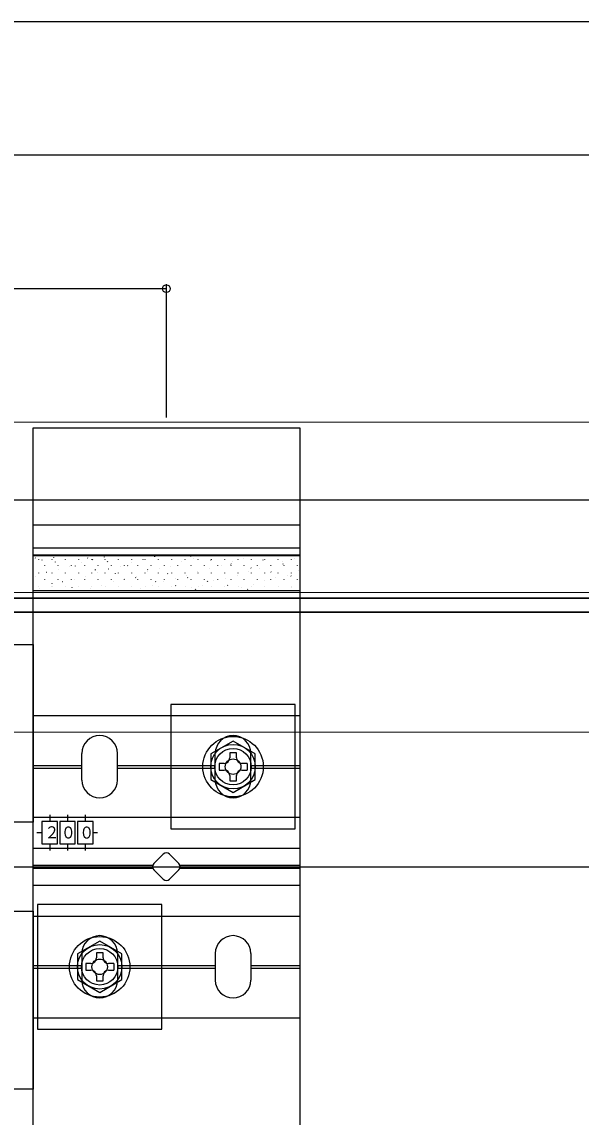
# Model space of a CAD drawing. Units: millimetres, scale not verified. Extents: x -875 to 875, y -1300 to 1294.
# Drawn here: x 317 to 442.8, y 67.5 to 313.8 of the extents above; entities that cross this region are included whole.
import ezdxf
from ezdxf.enums import TextEntityAlignment as Align

# ---------------------------------------------------------------- set-up
doc = ezdxf.new("R2010")
doc.units = ezdxf.units.MM
doc.header["$LTSCALE"] = 8
doc.layers.add('0-4_YKK_12', color=2, linetype='Continuous', lineweight=18)
for name, color, linetype in [('0-5_YKK_13', 4, 'Continuous'), ('0-7_YKK_D', 6, 'Continuous'), ('0-9_YSS_K', 3, 'Continuous')]:
    doc.layers.add(name, color=color, linetype=linetype)
doc.styles.add('ＭＳ ゴシック', font='')
doc.styles.get('ＭＳ ゴシック').set_extended_font_data('MS Gothic')

msp = doc.modelspace()

# ---------------------------------------------------------------- linework, layer by layer
at = {"layer": '0-4_YKK_12'}
for p, q in [((674.5, 223.849), (-135.5, 223.849)), ((284.5, 185.549), (644.5, 185.549)), ((284.5, 184.349), (644.5, 184.349)), ((284.5, 181.049), (644.5, 181.049)), ((284.5, 154.149), (644.5, 154.149))]:
    msp.add_line(p, q, dxfattribs=at)
at = {"layer": '0-5_YKK_13'}
for p, q in [((319.5, 200.749), (379.5, 200.749)), ((319.5, 195.553), (379.5, 195.553)), ((319.5, 194.025), (379.5, 194.025)), ((319.5, 185.864), (319.5, 194.025)), ((319.5, 193.838), (379.5, 193.838)), ((320.075, 193.232), (320.02, 193.315)), ((320.799, 192.94), (320.799, 192.99)), ((321.583, 192.831), (321.579, 192.841)), ((323.789, 192.94), (323.789, 192.99)), ((324.212, 193.43), (324.208, 193.439)), ((324.579, 192.348), (324.523, 192.431)), ((326.779, 192.94), (326.779, 192.99)), ((329.769, 192.94), (329.769, 192.99)), ((330.307, 192.262), (330.304, 192.271)), ((331.805, 193.268), (331.75, 193.351)), ((332.759, 192.94), (332.759, 192.99)), ((332.919, 192.908), (332.916, 192.917)), ((335.548, 193.507), (335.545, 193.516)), ((335.749, 192.94), (335.749, 192.99)), ((336.308, 192.384), (336.253, 192.467)), ((338.739, 192.94), (338.739, 192.99)), ((341.644, 192.338), (341.641, 192.348)), ((341.729, 192.94), (341.729, 192.99)), ((344.256, 192.984), (344.253, 192.994)), ((344.719, 192.94), (344.719, 192.99)), ((346.885, 193.583), (346.882, 193.593)), ((347.709, 192.94), (347.709, 192.99)), ((350.699, 192.94), (350.699, 192.99)), ((352.981, 192.415), (352.977, 192.424)), ((353.689, 192.94), (353.689, 192.99)), ((355.06, 193.649), (355.005, 193.732)), ((355.593, 193.061), (355.589, 193.07)), ((356.679, 192.94), (356.679, 192.99)), ((358.222, 193.66), (358.218, 193.669)), ((359.563, 192.764), (359.508, 192.848)), ((359.669, 192.94), (359.669, 192.99)), ((362.659, 192.94), (362.659, 192.99)), ((364.317, 192.492), (364.314, 192.501)), ((365.649, 192.94), (365.649, 192.99)), ((366.79, 193.685), (366.734, 193.768)), ((366.929, 193.138), (366.926, 193.147)), ((368.639, 192.94), (368.639, 192.99)), ((369.558, 193.737), (369.555, 193.746)), ((371.293, 192.8), (371.238, 192.883)), ((371.629, 192.94), (371.629, 192.99)), ((374.619, 192.94), (374.619, 192.99)), ((375.654, 192.568), (375.651, 192.578)), ((377.609, 192.94), (377.609, 192.99)), ((378.266, 193.214), (378.263, 193.224)), ((320.799, 189.9), (320.799, 189.95)), ((322.174, 191.515), (322.174, 191.565)), ((322.571, 190.041), (322.567, 190.05)), ((323.789, 189.9), (323.789, 189.95)), ((325.164, 191.515), (325.164, 191.565)), ((325.183, 190.687), (325.18, 190.696)), ((326.779, 189.9), (326.779, 189.95)), ((327.812, 191.286), (327.809, 191.295)), ((328.154, 191.515), (328.154, 191.565)), ((329.082, 191.463), (329.027, 191.547)), ((329.769, 189.9), (329.769, 189.95)), ((331.144, 191.515), (331.144, 191.565)), ((332.759, 189.9), (332.759, 189.95)), ((333.585, 190.579), (333.53, 190.662)), ((333.907, 190.118), (333.904, 190.127)), ((334.134, 191.515), (334.134, 191.565)), ((335.749, 189.9), (335.749, 189.95)), ((336.52, 190.764), (336.516, 190.773)), ((337.124, 191.515), (337.124, 191.565)), ((338.088, 189.694), (338.033, 189.778)), ((338.739, 189.9), (338.739, 189.95)), ((339.149, 191.362), (339.145, 191.372)), ((340.114, 191.515), (340.114, 191.565)), ((340.811, 191.499), (340.756, 191.583)), ((341.729, 189.9), (341.729, 189.95)), ((343.104, 191.515), (343.104, 191.565)), ((344.719, 189.9), (344.719, 189.95)), ((345.244, 190.194), (345.241, 190.204)), ((345.315, 190.615), (345.259, 190.698)), ((346.094, 191.515), (346.094, 191.565)), ((347.709, 189.9), (347.709, 189.95)), ((347.856, 190.84), (347.853, 190.85)), ((349.084, 191.515), (349.084, 191.565)), ((349.818, 189.73), (349.763, 189.814)), ((350.485, 191.439), (350.482, 191.448)), ((350.699, 189.9), (350.699, 189.95)), ((352.074, 191.515), (352.074, 191.565)), ((353.689, 189.9), (353.689, 189.95)), ((355.064, 191.515), (355.064, 191.565)), ((356.581, 190.271), (356.577, 190.28)), ((356.679, 189.9), (356.679, 189.95)), ((358.054, 191.515), (358.054, 191.565)), ((359.193, 190.917), (359.19, 190.926)), ((359.669, 189.9), (359.669, 189.95)), ((361.044, 191.515), (361.044, 191.565)), ((361.822, 191.516), (361.819, 191.525)), ((362.659, 189.9), (362.659, 189.95)), ((364.066, 191.88), (364.011, 191.963)), ((364.034, 191.515), (364.034, 191.565)), ((365.649, 189.9), (365.649, 189.95)), ((367.024, 191.515), (367.024, 191.565)), ((367.917, 190.347), (367.914, 190.357)), ((368.57, 190.995), (368.514, 191.079)), ((368.639, 189.9), (368.639, 189.95)), ((370.014, 191.515), (370.014, 191.565)), ((370.53, 190.993), (370.526, 191.003)), ((371.629, 189.9), (371.629, 189.95)), ((373.004, 191.515), (373.004, 191.565)), ((373.073, 190.111), (373.018, 190.194)), ((373.159, 191.592), (373.155, 191.602)), ((374.619, 189.9), (374.619, 189.95)), ((375.796, 191.916), (375.741, 191.999)), ((375.994, 191.515), (375.994, 191.565)), ((377.609, 189.9), (377.609, 189.95)), ((378.984, 191.515), (378.984, 191.565)), ((379.254, 190.424), (379.251, 190.434)), ((320.075, 189.065), (320.072, 189.074)), ((322.174, 188.475), (322.174, 188.525)), ((323.84, 187.545), (323.784, 187.628)), ((325.164, 188.475), (325.164, 188.525)), ((326.171, 187.897), (326.168, 187.906)), ((328.154, 188.475), (328.154, 188.525)), ((328.783, 188.543), (328.78, 188.552)), ((331.144, 188.475), (331.144, 188.525)), ((331.412, 189.142), (331.409, 189.151)), ((334.134, 188.475), (334.134, 188.525)), ((337.124, 188.475), (337.124, 188.525)), ((337.508, 187.973), (337.504, 187.983)), ((340.114, 188.475), (340.114, 188.525)), ((340.12, 188.619), (340.117, 188.629)), ((342.591, 188.81), (342.536, 188.893)), ((342.749, 189.218), (342.745, 189.228)), ((343.104, 188.475), (343.104, 188.525)), ((346.094, 188.475), (346.094, 188.525)), ((347.095, 187.925), (347.039, 188.009)), ((348.844, 188.05), (348.841, 188.059)), ((349.084, 188.475), (349.084, 188.525)), ((351.457, 188.696), (351.453, 188.705)), ((352.074, 188.475), (352.074, 188.525)), ((354.085, 189.295), (354.082, 189.304)), ((354.321, 188.846), (354.266, 188.929)), ((355.064, 188.475), (355.064, 188.525)), ((358.054, 188.475), (358.054, 188.525)), ((358.824, 187.961), (358.769, 188.045)), ((360.181, 188.127), (360.178, 188.136)), ((361.044, 188.475), (361.044, 188.525)), ((362.793, 188.773), (362.79, 188.782)), ((364.034, 188.475), (364.034, 188.525)), ((365.422, 189.372), (365.419, 189.381)), ((367.024, 188.475), (367.024, 188.525)), ((369.022, 187.227), (369.019, 187.237)), ((370.014, 188.475), (370.014, 188.525)), ((371.518, 188.203), (371.514, 188.213)), ((373.004, 188.475), (373.004, 188.525)), ((374.13, 188.849), (374.127, 188.859)), ((375.994, 188.475), (375.994, 188.525)), ((376.759, 189.448), (376.755, 189.458)), ((377.576, 189.226), (377.521, 189.31)), ((378.984, 188.475), (378.984, 188.525)), ((320.799, 186.86), (320.799, 186.91)), ((321.047, 186.322), (321.043, 186.331)), ((323.676, 186.921), (323.672, 186.93)), ((323.789, 186.86), (323.789, 186.91)), ((326.779, 186.86), (326.779, 186.91)), ((328.343, 186.661), (328.288, 186.744)), ((329.769, 186.86), (329.769, 186.91)), ((332.383, 186.398), (332.38, 186.408)), ((332.759, 186.86), (332.759, 186.91)), ((335.012, 186.997), (335.009, 187.007)), ((335.749, 186.86), (335.749, 186.91)), ((338.739, 186.86), (338.739, 186.91)), ((341.729, 186.86), (341.729, 186.91)), ((343.72, 186.475), (343.717, 186.485)), ((344.719, 186.86), (344.719, 186.91)), ((346.349, 187.074), (346.346, 187.083)), ((347.709, 186.86), (347.709, 186.91)), ((350.699, 186.86), (350.699, 186.91)), ((351.598, 187.041), (351.543, 187.124)), ((352.445, 185.906), (352.441, 185.915)), ((353.689, 186.86), (353.689, 186.91)), ((355.057, 186.552), (355.053, 186.561)), ((356.101, 186.157), (356.046, 186.24)), ((356.679, 186.86), (356.679, 186.91)), ((357.686, 187.151), (357.682, 187.16)), ((359.669, 186.86), (359.669, 186.91)), ((362.659, 186.86), (362.659, 186.91)), ((363.327, 187.077), (363.272, 187.16)), ((363.781, 185.982), (363.778, 185.992)), ((365.649, 186.86), (365.649, 186.91)), ((366.393, 186.628), (366.39, 186.638)), ((367.831, 186.193), (367.775, 186.276)), ((368.639, 186.86), (368.639, 186.91)), ((371.629, 186.86), (371.629, 186.91)), ((374.619, 186.86), (374.619, 186.91)), ((375.118, 186.059), (375.115, 186.069)), ((377.609, 186.86), (377.609, 186.91)), ((377.73, 186.705), (377.727, 186.715)), ((319.5, 157.849), (379.5, 157.849)), ((330.5, 143.349), (330.5, 149.349)), ((338.5, 143.349), (338.5, 149.349)), ((360.5, 143.349), (360.5, 149.349)), ((365.25, 149.499), (363.75, 149.499)), ((363.75, 149.499), (363.75, 148.349)), ((365.25, 148.349), (365.25, 149.499)), ((368.5, 143.349), (368.5, 149.349)), ((319.5, 146.649), (330.5, 146.649)), ((319.5, 146.049), (330.5, 146.049)), ((338.5, 146.649), (360.5, 146.649)), ((338.5, 146.049), (360.5, 146.049)), ((362.5, 147.099), (361.35, 147.099)), ((367.65, 147.099), (366.5, 147.099)), ((366.5, 145.599), (367.65, 145.599)), ((367.65, 147.099), (367.65, 145.599)), ((368.5, 146.649), (379.5, 146.649)), ((368.5, 146.049), (379.5, 146.049)), ((363.75, 144.349), (363.75, 143.199)), ((363.75, 143.199), (365.25, 143.199)), ((365.25, 143.199), (365.25, 144.349)), ((323.25, 135.559), (323.25, 133.999)), ((327.25, 135.559), (327.25, 133.999)), ((331.25, 135.559), (331.25, 133.999)), ((319.5, 134.999), (379.5, 134.999)), ((321.5, 131.499), (320.329, 131.499)), ((334.035, 131.499), (333, 131.499)), ((323.25, 128.999), (323.25, 127.524)), ((327.25, 128.999), (327.25, 127.524)), ((331.25, 128.999), (331.25, 127.524)), ((319.5, 127.999), (379.5, 127.999)), ((346.672, 124.556), (348.793, 126.678)), ((350.207, 126.678), (352.328, 124.556)), ((346.425, 124.149), (319.5, 124.149)), ((319.5, 123.549), (346.425, 123.549)), ((379.5, 124.149), (352.575, 124.149)), ((352.575, 123.549), (379.5, 123.549)), ((348.793, 121.021), (346.672, 123.142)), ((352.328, 123.142), (350.207, 121.021)), ((319.5, 119.699), (379.5, 119.699)), ((319.5, 112.699), (379.5, 112.699)), ((330.5, 104.349), (330.5, 98.349)), ((335.25, 104.499), (333.75, 104.499)), ((333.75, 104.499), (333.75, 103.349)), ((335.25, 103.349), (335.25, 104.499)), ((338.5, 104.349), (338.5, 98.349)), ((360.5, 104.349), (360.5, 98.349)), ((368.5, 104.349), (368.5, 98.349)), ((319.5, 101.649), (330.5, 101.649)), ((319.5, 101.049), (330.5, 101.049)), ((332.5, 102.099), (331.35, 102.099)), ((337.65, 102.099), (336.5, 102.099)), ((337.65, 102.099), (337.65, 100.599)), ((338.5, 101.649), (360.5, 101.649)), ((338.5, 101.049), (360.5, 101.049)), ((368.5, 101.649), (379.5, 101.649)), ((368.5, 101.049), (379.5, 101.049)), ((333.75, 99.349), (333.75, 98.199)), ((335.25, 98.199), (335.25, 99.349)), ((336.5, 100.599), (337.65, 100.599)), ((333.75, 98.199), (335.25, 98.199)), ((319.5, 89.849), (379.5, 89.849))]:
    msp.add_line(p, q, dxfattribs=at)
for points in [[(379.5, 222.549), (379.5, 25.149), (319.5, 25.149), (319.5, 222.549)], [(278.5, 184.199), (278.5, 181.199), (650.5, 181.199), (650.5, 184.199)], [(319.5, 173.849), (319.5, 133.849), (279.5, 133.849), (279.5, 173.849)], [(350.5, 160.349), (350.5, 132.349), (378.5, 132.349), (378.5, 160.349)], [(369.5, 149.236), (364.5, 152.123), (359.5, 149.236), (359.5, 143.462), (364.5, 140.576), (369.5, 143.462)], [(321.5, 128.999), (325, 128.999), (325, 133.999), (321.5, 133.999)], [(325.5, 128.999), (329, 128.999), (329, 133.999), (325.5, 133.999)], [(329.5, 128.999), (333, 128.999), (333, 133.999), (329.5, 133.999)], [(319.5, 113.849), (319.5, 73.849), (279.5, 73.849), (279.5, 113.849)], [(320.5, 115.349), (320.5, 87.349), (348.5, 87.349), (348.5, 115.349)], [(339.5, 104.236), (334.5, 107.123), (329.5, 104.236), (329.5, 98.462), (334.5, 95.576), (339.5, 98.462)]]:
    msp.add_lwpolyline(points, close=True, dxfattribs=at)
for points in [[(379.5, 194.025), (379.5, 185.864), (319.5, 185.864)], [(361.35, 147.099), (361.35, 145.599), (362.5, 145.599)], [(331.35, 102.099), (331.35, 100.599), (332.5, 100.599)]]:
    msp.add_lwpolyline(points, dxfattribs=at)
for centre, radius in [((364.5, 146.349), 6.8), ((364.5, 146.349), 5), ((364.5, 146.349), 4.1), ((364.5, 146.349), 1.75), ((334.5, 101.349), 6.8), ((334.5, 101.349), 5), ((334.5, 101.349), 4.1), ((334.5, 101.349), 1.75)]:
    msp.add_circle(centre, radius, dxfattribs=at)
for centre, radius, start, end in [((334.5, 149.349), 4, 0, 180), ((364.5, 149.349), 4, 0, 180), ((362.5, 148.349), 1.25, 270, 0), ((366.5, 148.349), 1.25, 180, 270), ((362.5, 144.349), 1.25, 0, 90), ((366.5, 144.349), 1.25, 90, 180), ((334.5, 143.349), 4, 180, 0), ((364.5, 143.349), 4, 180, 0), ((349.5, 125.97), 1, 45, 135), ((347.379, 123.849), 1, 135, 225), ((351.621, 123.849), 1, 315, 45), ((349.5, 121.728), 1, 225, 315), ((334.5, 104.349), 4, 0, 180), ((364.5, 104.349), 4, 0, 180), ((332.5, 103.349), 1.25, 270, 0), ((336.5, 103.349), 1.25, 180, 270), ((332.5, 99.349), 1.25, 0, 90), ((336.5, 99.349), 1.25, 90, 180), ((334.5, 98.349), 4, 180, 0), ((364.5, 98.349), 4, 180, 0)]:
    msp.add_arc(centre, radius, start, end, dxfattribs=at)
at = {"layer": '0-7_YKK_D'}
for p, q in [((569.5, 313.849), (269.5, 313.849)), ((654.5, 283.849), (274.5, 283.849)), ((349.5, 253.849), (269.5, 253.849)), ((349.5, 224.849), (349.5, 254.849))]:
    msp.add_line(p, q, dxfattribs=at)
msp.add_circle((349.5, 253.849), 0.875, dxfattribs=at)
at = {"layer": '0-9_YSS_K'}
for p, q in [((-145.5, 206.349), (689.5, 206.349)), ((-315.5, 123.849), (804.5, 123.849))]:
    msp.add_line(p, q, dxfattribs=at)

# ---------------------------------------------------------------- texts
at = {"layer": '0-5_YKK_13', "style": 'ＭＳ ゴシック', "width": 0.9}
for s, p in [('２', (322.094, 129.417)), ('０', (325.783, 129.378)), ('０', (329.92, 129.359))]:
    msp.add_text(s, height=2.711, dxfattribs=at).set_placement(p, align=Align.BOTTOM_LEFT)

doc.saveas('drawing.dxf')
